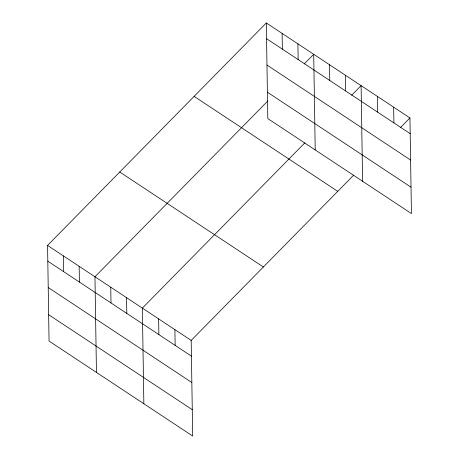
<?xml version="1.0" encoding="UTF-8"?>
<svg xmlns="http://www.w3.org/2000/svg" width="459" height="459" viewBox="0 0 459 459"><rect width="100%" height="100%" fill="white"/><g stroke="black" fill="none" stroke-linecap="round" stroke-linejoin="round"><path stroke-width="0.69" d="M353.677 175.149L191.185 340.412L192.688 436.05L49.061 341.066L47.564 245.427L266.312 22.95L409.939 117.934L411.436 213.573L267.815 118.588L266.312 22.95M267.907 100.877L94.956 276.771L96.459 372.41M304.248 63.916L313.709 54.294L315.213 149.932M304.845 142.852L142.353 308.115L143.856 403.754M351.646 95.26L361.107 85.638L362.604 181.276M400.477 127.556L409.939 117.934M266.559 38.688L410.185 133.672M266.977 65.058L410.598 160.036M267.402 92.225L411.023 187.203M194.123 96.367L337.749 191.351M119.747 172.01L263.374 266.995M47.564 245.427L191.185 340.412M47.811 261.165L191.432 356.15M48.224 287.535L191.845 382.519M48.648 314.702L192.275 409.68M393.661 107.171L393.908 122.909M377.384 96.401L377.631 112.139M345.306 75.19L345.552 90.928M329.51 64.742L329.757 80.48M297.908 43.846L298.155 59.584M282.113 33.398L282.36 49.136M174.908 329.648L175.154 345.386M158.63 318.879L158.877 334.617M126.552 297.667L126.799 313.405M110.757 287.219L111.003 302.957M79.16 266.323L79.407 282.061M63.359 255.875L63.606 271.613"/></g></svg>
